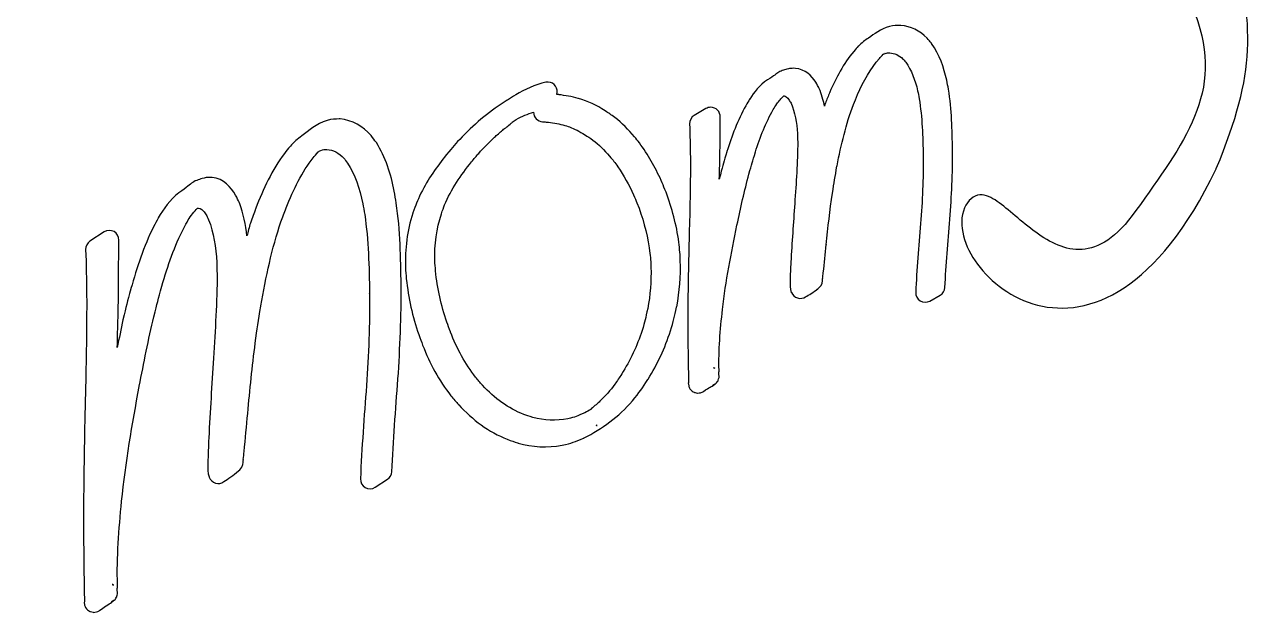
# Model space of a CAD drawing. Extents: x -33 to 667, y -16 to 739.
# Drawn here: x 13 to 667, y -16 to 296 of the extents above; entities that cross this region are included whole.
import ezdxf

# ---------------------------------------------------------------- set-up
doc = ezdxf.new("R2010")
doc.units = 0
doc.layers.add('Layer_1', color=7, linetype='CONTINUOUS')

msp = doc.modelspace()

# ---------------------------------------------------------------- linework, layer by layer
at = {"layer": 'Layer_1', "color": 7}
for points in [[(477.521235, 295.395874), (477.521518, 295.395534)], [(290.826921, 265.299392), (290.828013, 265.299591)], [(455.082633, 258.644523), (455.088302, 258.655861)], [(283.115387, 249.321572), (283.115772, 249.321487)], [(377.140309, 251.896025), (377.134639, 251.896025)], [(179.895368, 245.707569), (179.894809, 245.706208)], [(151.70404, 198.470551), (151.709709, 198.47622)], [(421.698728, 200.778406), (421.704397, 200.811572)], [(99.761374, 192.070885), (99.767044, 192.076554)], [(391.05445, 189.322356), (391.06012, 189.333694)], [(438.42909, 178.975843), (438.42342, 178.964504)], [(196.034267, 153.11622), (196.028597, 153.149386)], [(138.26704, 146.328746), (138.272709, 146.361912)], [(379.294668, 104.881096), (378.253814, 104.211184)], [(73.75102, 103.736438), (73.756689, 103.759115)], [(131.302358, 89.414646), (131.296689, 89.403307)], [(198.924143, 50.16651), (205.545699, 54.385257)], [(64.361123, 42.691578), (64.361123, 42.702917)], [(60.014914, -10.027389), (58.96853, -10.780328)]]:
    msp.add_lwpolyline(points, dxfattribs=at)
for points in [[(378.591279, 113.662658)], [(316.295518, 83.07394)], [(59.322711, -1.378573)]]:
    msp.add_lwpolyline(points, close=True, dxfattribs=at)
for points in [[(645.510582, 219.435353), (667.305467, 271.906899), (664.773664, 292.520509), (654.818685, 345.384596)], [(12.904666, 308.78718), (40.929279, 293.914086), (72.529275, 302.670221), (94.530042, 322.45534)], [(634.280087, 301.444405), (642.31498, 280.086732), (640.659303, 263.440418), (634.018064, 247.043159)], [(472.112447, 294.808677), (467.120778, 293.476167), (464.013808, 290.697647), (460.840309, 288.674334)], [(477.521518, 295.395534), (475.818945, 295.36662), (474.340847, 295.404038), (472.112447, 294.808677)], [(477.975232, 295.384535), (477.824146, 295.395125), (477.67266, 295.398908), (477.521235, 295.395874)], [(491.949156, 288.630113), (488.217175, 292.487159), (483.304082, 294.990293), (477.975232, 295.384535)], [(460.840309, 288.674334), (459.972624, 288.121124), (459.089036, 287.500507), (458.221578, 286.791959)], [(494.108362, 286.094409), (493.610372, 286.683335), (492.955342, 287.590167), (491.949156, 288.630113)], [(453.045033, 281.604331), (447.552255, 275.048617), (443.632649, 267.437027), (440.32235, 259.884964)], [(455.475515, 284.272894), (454.806935, 283.54218), (453.958101, 282.694054), (453.045033, 281.604331)], [(455.807707, 284.599531), (455.692008, 284.495823), (455.581159, 284.386828), (455.475515, 284.272894)], [(458.221578, 286.791959), (457.172702, 285.935159), (456.412195, 285.149197), (455.807707, 284.599531)], [(494.362913, 285.762246), (494.282692, 285.876438), (494.197768, 285.987255), (494.108362, 286.094409)], [(502.423937, 266.25189), (500.940454, 273.0204), (498.57565, 279.853058), (494.362913, 285.762246)], [(455.088302, 258.655861), (458.312343, 265.803931), (461.985647, 272.554157), (466.637272, 277.867219)], [(466.637272, 277.867219), (467.165792, 278.470913), (467.895373, 279.179093), (468.71898, 280.031953)], [(468.71898, 280.031953), (468.756397, 280.057465), (468.806003, 280.097717), (468.846255, 280.126063)], [(468.846255, 280.126063), (468.968428, 280.177654), (469.1232, 280.239732), (469.217197, 280.281118)], [(469.217197, 280.281118), (469.567247, 280.43589), (469.887364, 280.540772), (469.599194, 280.452898)], [(469.599194, 280.452898), (470.924419, 280.858025), (470.830876, 280.723039), (472.184702, 280.779534)], [(472.184702, 280.779534), (474.686164, 280.653676), (477.081978, 279.618321), (479.171679, 277.540753)], [(479.171679, 277.540753), (479.476545, 277.237616), (480.001124, 276.600359), (480.616668, 275.885348)], [(480.616668, 275.885348), (483.668249, 271.735002), (485.681414, 266.38458), (486.978009, 260.60485)], [(413.260356, 270.498302), (411.821461, 269.604), (410.942835, 268.815175), (407.214595, 266.395833)], [(415.751754, 271.622211), (414.951704, 271.374746), (413.979817, 270.945468), (413.260356, 270.498302)], [(418.392624, 272.330872), (417.250687, 272.033235), (416.551805, 271.869704), (415.751754, 271.622211)], [(419.450088, 272.491313), (419.092912, 272.475437), (418.738435, 272.421655), (418.392624, 272.330872)], [(422.079874, 272.563313), (420.54755, 272.694274), (419.663707, 272.500384), (419.450088, 272.491313)], [(432.92571, 265.177729), (430.762819, 268.533241), (427.2912, 272.116772), (422.079874, 272.563313)], [(289.560161, 265.18337), (283.767307, 263.903301), (278.446768, 261.413972), (273.576526, 258.50092)], [(290.828013, 265.299591), (290.402184, 265.314521), (289.976178, 265.27547), (289.560161, 265.18337)], [(294.775283, 263.150628), (293.868364, 264.445769), (292.406951, 265.241095), (290.826921, 265.299392)], [(295.444276, 258.705496), (295.929817, 260.210203), (295.682201, 261.855486), (294.775283, 263.150628)], [(407.214595, 266.395833), (403.055348, 263.696712), (400.179515, 259.921956), (397.84697, 256.286324)], [(434.486976, 262.348611), (434.147329, 262.96971), (433.706032, 263.967194), (432.92571, 265.177729)], [(434.686252, 261.93892), (434.626027, 262.078413), (434.559534, 262.215116), (434.486976, 262.348611)], [(437.520898, 252.57685), (436.873521, 255.738331), (436.009294, 258.889975), (434.686252, 261.93892)], [(503.304236, 261.595786), (503.040614, 263.004945), (502.793093, 264.567458), (502.423937, 266.25189)], [(269.119619, 255.654142), (260.44793, 250.29428), (252.472207, 243.78446), (245.229979, 236.293313)], [(269.158368, 255.682488), (269.146179, 255.673984), (269.131723, 255.662646), (269.119619, 255.654142)], [(269.186148, 255.699496), (269.177077, 255.693827), (269.167439, 255.688157), (269.158368, 255.682488)], [(273.576526, 258.50092), (271.963417, 257.536063), (270.528372, 256.559868), (269.186148, 255.699496)], [(296.374408, 258.617055), (295.76649, 258.681118), (295.629009, 258.687354), (295.444276, 258.705496)], [(296.474187, 258.600047), (296.440985, 258.60605), (296.407724, 258.611719), (296.374408, 258.617055)], [(306.788556, 256.618006), (303.334285, 257.560243), (299.878682, 258.171874), (296.474187, 258.600047)], [(306.954666, 256.573786), (306.899551, 256.589468), (306.844173, 256.60421), (306.788556, 256.618006)], [(321.083589, 250.024195), (316.585517, 252.99), (311.794937, 255.071849), (306.954666, 256.573786)], [(397.758529, 256.147994), (397.157471, 255.139058), (396.441099, 254.020819), (395.721128, 252.726491)], [(397.84697, 256.286324), (397.816742, 256.240697), (397.787257, 256.19458), (397.758529, 256.147994)], [(412.236907, 253.744753), (413.227701, 255.282888), (414.553748, 256.622882), (415.946324, 257.946917)], [(415.946324, 257.946917), (415.940655, 257.949071), (416.126608, 257.969594), (416.10138, 257.969594)], [(416.10138, 257.969594), (416.103269, 257.969593), (416.105159, 257.969593), (416.107049, 257.969594)], [(416.107049, 257.969594), (416.680951, 257.95542), (417.663723, 257.419049), (418.803279, 255.721805)], [(418.803279, 255.721805), (418.978743, 255.46045), (419.338091, 254.779739), (419.75555, 254.022123)], [(440.261405, 259.740964), (439.543701, 257.958227), (438.729109, 256.079877), (437.963811, 254.021839)], [(440.32235, 259.884964), (440.301292, 259.837281), (440.280975, 259.789276), (440.261405, 259.740964)], [(452.873594, 253.329562), (453.511077, 254.99571), (454.294432, 256.752057), (455.082633, 258.644523)], [(486.978009, 260.60485), (487.254104, 259.374274), (487.483002, 257.960183), (487.775254, 256.424854)], [(487.775254, 256.424854), (489.436838, 246.626135), (489.69102, 236.382576), (489.912321, 225.952413)], [(503.321244, 261.484951), (503.315985, 261.521958), (503.310316, 261.558905), (503.304236, 261.595786)], [(505.48045, 229.323912), (505.301584, 239.837613), (505.10795, 250.647194), (503.321244, 261.484951)], [(273.880644, 245.41285), (276.960268, 247.275439), (280.049006, 248.345433), (283.115387, 249.321572)], [(283.115772, 249.321487), (283.06605, 246.605127), (285.175367, 244.336755), (287.888173, 244.189219)], [(321.094928, 250.012857), (321.091154, 250.016642), (321.087375, 250.020422), (321.083589, 250.024195)], [(326.14414, 246.497216), (324.180751, 248.016331), (322.91922, 248.800819), (321.094928, 250.012857)], [(374.610047, 251.215058), (374.610047, 251.215058), (368.392649, 247.621918), (368.392649, 247.621918)], [(377.134639, 251.896025), (376.247901, 251.894743), (375.37715, 251.659872), (374.610047, 251.215058)], [(380.753388, 250.37099), (379.803826, 251.34557), (378.500997, 251.895478), (377.140309, 251.896025)], [(382.183965, 246.71948), (382.218797, 248.079723), (381.702949, 249.39641), (380.753388, 250.37099)], [(395.721128, 252.726491), (391.398066, 244.954857), (388.330526, 236.625137), (385.711285, 228.349644)], [(400.826353, 228.194192), (403.419685, 236.170261), (406.387559, 243.864113), (410.326866, 250.666526)], [(410.326866, 250.666526), (410.860743, 251.588494), (411.524646, 252.601795), (412.236907, 253.744753)], [(419.75555, 254.022123), (421.861691, 249.306321), (422.806479, 243.74588), (423.138302, 237.938825)], [(437.963811, 254.021839), (437.787496, 253.547546), (437.691685, 253.052702), (437.520898, 252.57685)], [(444.159269, 220.775443), (446.387811, 232.017959), (448.951039, 243.077471), (452.873594, 253.329562)], [(173.450418, 244.920019), (167.547436, 243.156472), (163.911081, 239.503209), (159.980315, 236.698441)], [(179.894809, 245.706208), (177.800675, 245.666523), (176.109976, 245.714712), (173.450418, 244.920019)], [(180.404717, 245.690561), (180.235328, 245.704803), (180.065329, 245.71048), (179.895368, 245.707569)], [(196.831267, 236.843348), (192.515579, 241.835159), (186.752999, 245.164904), (180.404717, 245.690561)], [(266.6833, 239.843225), (267.997927, 240.885694), (269.577153, 241.993559), (271.250844, 243.519392)], [(271.250844, 243.519392), (271.350907, 243.610668), (271.522942, 243.806202), (271.693757, 244.001055)], [(271.693757, 244.001055), (272.423605, 244.480649), (273.207589, 245.005767), (273.880644, 245.41285)], [(287.888173, 244.189219), (289.201606, 244.11977), (288.599924, 244.157187), (289.787159, 244.067329)], [(289.787159, 244.067329), (292.808069, 243.762094), (295.785524, 243.270992), (298.689704, 242.550369)], [(298.689704, 242.550369), (300.060113, 242.148472), (301.063861, 241.866057), (302.172123, 241.448598)], [(336.641202, 236.288069), (333.496757, 240.011518), (330.025847, 243.49388), (326.14414, 246.497216)], [(368.392649, 247.621918), (366.764915, 246.682093), (365.79423, 244.915652), (365.873584, 243.037757)], [(365.873584, 243.037757), (366.126151, 237.123666), (366.269584, 231.209291), (366.316498, 225.282472)], [(382.039965, 228.515726), (382.107713, 234.683518), (382.034296, 240.753005), (382.183965, 246.71948)], [(634.018064, 247.043159), (627.376932, 230.645932), (615.396736, 214.78166), (602.856584, 197.073832)], [(159.980315, 236.698441), (158.938515, 235.955083), (157.904306, 235.134765), (156.907604, 234.223682)], [(199.383557, 233.477206), (198.736126, 234.334091), (197.966449, 235.53034), (196.831267, 236.843348)], [(245.229979, 236.293313), (241.300678, 232.228942), (240.356551, 230.971323), (236.80355, 226.75405)], [(253.966147, 227.457609), (256.576589, 230.391609), (259.443147, 233.335843), (262.270774, 235.961546)], [(262.270774, 235.961546), (263.601746, 237.197395), (265.092265, 238.442117), (266.650078, 239.814879)], [(266.650078, 239.814879), (266.6617, 239.826217), (266.671621, 239.831887), (266.6833, 239.843225)], [(302.172123, 241.448598), (304.832183, 240.445984), (307.495077, 239.051906), (310.139036, 237.434712)], [(310.139036, 237.434712), (310.140482, 237.433805), (310.141871, 237.435619), (310.144706, 237.434712)], [(310.144706, 237.434712), (311.994964, 236.245096), (312.868432, 235.727972), (314.507395, 234.494872)], [(336.740981, 236.171849), (336.708311, 236.211091), (336.675047, 236.249836), (336.641202, 236.288069)], [(339.226852, 233.043761), (338.341139, 234.221613), (337.482269, 235.23806), (336.740981, 236.171849)], [(423.138302, 237.938825), (423.214554, 236.6064), (423.226743, 235.133887), (423.276633, 233.553997)], [(153.713089, 230.95165), (152.878365, 229.930611), (151.854729, 228.790063), (150.7954, 227.375121)], [(154.023131, 231.294898), (153.914593, 231.18528), (153.811137, 231.070744), (153.713089, 230.95165)], [(156.907604, 234.223682), (155.701959, 233.121487), (154.792922, 232.07828), (154.023131, 231.294898)], [(169.559118, 228.72155), (169.973586, 228.925644), (170.366196, 229.07778), (170.101687, 228.987156)], [(170.101687, 228.992825), (171.773291, 229.564828), (171.670482, 229.383808), (173.390321, 229.468961)], [(173.390321, 229.468961), (176.574764, 229.299165), (179.696988, 227.81469), (182.464509, 224.735329)], [(199.616083, 233.145043), (199.543054, 233.258834), (199.465483, 233.369644), (199.383557, 233.477206)], [(209.122112, 207.384094), (207.355428, 216.405043), (204.550784, 225.398494), (199.616083, 233.145043)], [(314.507395, 234.494872), (317.691184, 232.09954), (320.672523, 229.206359), (323.443191, 225.996463)], [(350.797961, 213.073909), (347.626672, 220.084866), (343.862745, 226.878661), (339.226852, 233.043761)], [(423.276633, 233.553997), (423.341546, 222.788409), (422.419294, 211.875931), (421.698728, 200.778406)], [(504.079852, 192.478961), (504.969959, 204.658781), (505.596472, 216.933761), (505.48612, 229.285077)], [(505.48612, 229.285077), (505.48428, 229.298029), (505.48239, 229.310974), (505.48045, 229.323912)], [(150.7954, 227.375121), (144.267857, 218.656148), (139.581122, 208.48731), (135.592396, 198.303392)], [(151.709709, 198.47622), (155.665037, 208.291691), (160.205905, 217.663087), (166.015811, 225.089773)], [(166.015811, 225.089773), (166.730502, 226.00338), (167.651073, 227.001883), (168.673292, 228.190167)], [(168.673292, 228.190167), (168.775849, 228.269537), (168.908397, 228.383773), (169.027622, 228.478054)], [(169.027622, 228.478054), (169.216807, 228.56451), (169.420167, 228.653235), (169.559118, 228.72155)], [(170.101687, 228.987156), (170.101688, 228.989046), (170.101688, 228.990935), (170.101687, 228.992825)], [(182.464509, 224.735329), (182.923506, 224.224639), (183.571778, 223.313698), (184.357962, 222.293764)], [(236.72605, 226.65994), (231.789081, 220.502523), (227.062006, 213.843373), (223.311311, 206.313591)], [(235.873137, 200.057868), (239.3143, 208.374973), (244.428591, 215.84469), (250.118337, 222.923282)], [(236.80355, 226.75405), (236.777339, 226.722993), (236.751504, 226.691621), (236.72605, 226.65994)], [(250.118337, 222.923282), (251.472909, 224.52188), (252.730035, 226.068265), (253.966147, 227.457609)], [(323.443191, 225.996463), (325.486828, 223.45835), (326.046586, 222.855222), (327.866769, 220.21645)], [(366.316498, 225.282472), (366.384813, 212.581247), (366.09738, 199.837701), (365.762835, 187.059033)], [(381.685635, 213.73903), (381.797887, 218.667543), (381.985625, 223.577235), (382.039965, 228.515726)], [(385.682939, 228.255534), (384.09755, 222.88697), (383.687235, 221.652794), (382.228214, 216.097569)], [(385.711285, 228.349644), (385.701531, 228.318367), (385.692082, 228.286995), (385.682939, 228.255534)], [(397.40485, 216.418252), (398.885414, 221.921291), (399.202101, 222.829257), (400.826353, 228.194192)], [(489.912321, 225.952413), (490.066526, 214.065638), (489.448913, 202.115254), (488.56697, 190.131789)], [(184.357962, 222.293764), (188.261827, 216.356939), (190.798509, 208.769244), (192.413449, 200.712813)], [(327.866769, 220.21645), (331.018299, 215.647569), (333.760564, 210.656041), (336.13818, 205.406532)], [(382.228214, 216.097569), (382.022135, 215.312712), (381.885732, 214.524624), (381.685635, 213.73903)], [(391.06012, 189.350702), (393.016564, 198.487587), (395.019269, 207.55114), (397.40485, 216.418252)], [(441.728646, 206.242413), (442.59755, 212.065257), (443.126523, 214.871443), (444.1536, 220.731222)], [(444.1536, 220.731222), (444.156435, 220.74823), (444.156009, 220.756734), (444.159269, 220.775443)], [(550.616987, 146.908784), (577.768958, 139.94966), (614.263844, 154.08965), (645.416179, 219.233329)], [(645.416179, 219.233329), (645.44927, 219.299549), (645.480751, 219.366919), (645.510582, 219.435353)], [(102.135813, 211.967376), (100.502847, 210.830655), (99.35888, 209.710091), (94.805595, 206.403279)], [(104.964922, 213.40131), (104.027922, 213.076715), (102.952295, 212.535751), (102.135813, 211.967376)], [(108.153899, 214.353581), (106.761529, 213.947461), (105.90192, 213.725906), (104.964922, 213.40131)], [(109.322082, 214.552857), (108.926213, 214.532533), (108.534117, 214.465647), (108.153899, 214.353581)], [(112.461231, 214.646967), (110.700264, 214.815628), (109.643454, 214.568164), (109.322082, 214.552857)], [(124.901561, 205.218425), (122.431946, 209.506365), (118.570572, 214.061102), (112.461231, 214.646967)], [(350.84785, 212.957688), (350.831707, 212.996635), (350.815075, 213.035378), (350.797961, 213.073909)], [(352.796669, 208.32925), (352.140619, 209.98715), (351.457498, 211.515534), (350.84785, 212.957688)], [(94.805595, 206.403279), (89.950008, 202.876866), (86.603848, 197.961364), (83.832418, 193.126961)], [(126.728578, 201.497953), (126.274595, 202.427008), (125.759375, 203.729159), (124.901561, 205.218425)], [(210.168493, 201.116863), (209.842449, 203.06812), (209.555025, 205.173326), (209.122112, 207.384094)], [(223.311311, 206.313591), (221.037676, 201.749131), (220.661915, 200.360353), (218.99844, 195.794419)], [(336.13818, 205.406532), (336.139909, 205.403698), (336.141014, 205.398028), (336.143849, 205.395194)], [(336.143849, 205.395194), (336.795987, 203.87126), (337.429049, 202.461619), (337.959808, 201.13217)], [(359.938672, 182.108778), (358.541022, 191.15263), (356.104502, 199.970107), (352.796669, 208.32925)], [(438.42342, 178.964504), (439.399049, 188.142406), (440.387773, 197.256529), (441.728646, 206.242413)], [(519.963595, 205.369449), (516.725672, 205.175183), (513.65038, 202.526957), (511.902151, 198.519579)], [(529.172172, 201.935043), (526.135338, 203.997723), (523.201544, 205.563845), (519.963595, 205.369449)], [(99.767044, 192.076554), (101.117656, 194.421572), (102.855093, 196.418098), (104.705529, 198.354841)], [(104.705529, 198.354841), (104.811233, 198.374683), (105.302494, 198.430809), (105.248098, 198.432227)], [(105.248098, 198.432227), (105.249987, 198.432226), (105.251877, 198.432226), (105.253767, 198.432227)], [(105.253767, 198.432227), (106.169973, 198.406715), (107.727021, 197.384967), (109.284279, 194.789282)], [(126.900215, 201.110428), (126.848454, 201.241949), (126.791191, 201.371238), (126.728578, 201.497953)], [(130.903047, 183.620863), (130.173412, 189.556441), (129.086901, 195.470759), (126.900215, 201.110428)], [(135.542563, 198.176117), (134.656169, 195.711987), (133.673593, 193.164633), (132.768819, 190.441729)], [(135.592396, 198.303392), (135.575211, 198.261194), (135.558598, 198.218765), (135.542563, 198.176117)], [(148.980124, 191.123745), (149.788344, 193.487839), (150.751463, 195.907918), (151.70404, 198.470551)], [(192.413449, 200.712813), (192.770861, 198.929679), (193.057277, 196.973802), (193.410006, 194.905106)], [(210.185218, 201.022753), (210.17994, 201.054175), (210.174365, 201.085546), (210.168493, 201.116863)], [(212.781796, 157.617241), (212.564605, 171.9144), (212.324233, 186.502167), (210.185218, 201.022753)], [(234.162383, 195.407291), (234.794047, 197.126532), (235.316239, 198.711893), (235.873137, 200.057868)], [(337.959808, 201.13217), (340.987861, 193.547452), (343.198091, 185.519027), (344.47062, 177.320041)], [(421.704397, 200.811572), (420.967928, 190.445102), (420.298583, 180.080249), (419.633773, 169.730107)], [(511.902151, 198.519579), (509.944115, 194.031191), (509.983432, 188.746408), (511.304997, 183.632942)], [(549.642703, 185.520588), (542.014387, 191.041011), (535.245865, 197.809619), (529.172172, 201.935043)], [(602.856584, 197.073832), (592.368012, 182.262961), (582.897359, 177.05915), (574.219881, 176.448456)], [(83.754918, 192.98863), (83.004939, 191.579754), (82.152437, 190.081587), (81.313359, 188.393414)], [(83.832418, 193.126961), (83.805862, 193.081259), (83.780026, 193.035143), (83.754918, 192.98863)], [(97.391789, 187.807861), (98.076059, 189.13028), (98.900113, 190.523424), (99.761374, 192.070885)], [(109.284279, 194.789282), (109.604426, 194.255631), (110.04715, 193.284765), (110.590875, 192.187162)], [(110.590875, 192.187162), (113.289919, 185.428545), (114.458751, 177.574677), (114.870526, 169.509997)], [(132.768819, 190.441729), (132.026573, 188.208028), (131.568299, 185.881606), (130.903047, 183.620863)], [(138.283764, 146.428243), (141.002578, 161.784283), (144.142041, 176.972287), (148.980124, 191.123745)], [(193.410006, 194.905106), (195.463057, 181.355244), (195.765267, 167.305096), (196.034267, 153.11622)], [(218.931996, 195.617254), (215.955729, 186.392013), (214.720413, 176.646728), (215.084186, 166.921994)], [(218.99844, 195.794419), (218.975187, 195.735784), (218.953035, 195.676719), (218.931996, 195.617254)], [(230.668903, 170.449115), (230.401823, 178.982164), (231.563724, 187.460986), (234.162383, 195.407291)], [(488.56697, 190.131789), (487.486488, 178.032416), (486.516501, 165.891061), (485.920573, 153.674476)], [(501.438841, 156.276454), (502.051493, 168.308617), (503.013969, 180.339704), (504.074183, 192.401575)], [(504.074183, 192.401575), (504.076271, 192.427355), (504.078161, 192.453151), (504.079852, 192.478961)], [(55.142756, 185.724822), (55.142756, 185.724822), (47.585546, 180.836164), (47.585546, 180.836164)], [(60.34124, 185.891626), (58.710949, 186.801851), (56.711341, 186.737689), (55.142756, 185.724822)], [(62.92696, 181.378743), (62.966134, 183.245511), (61.971531, 184.981402), (60.34124, 185.891626)], [(81.313359, 188.393414), (76.149797, 178.004778), (72.457662, 166.816148), (69.293795, 155.628879)], [(85.709948, 156.920173), (88.877001, 167.810712), (92.521871, 178.396441), (97.391789, 187.807861)], [(365.762835, 187.059033), (365.350734, 172.744724), (365.111405, 158.440932), (364.943452, 144.146268)], [(383.353285, 144.604715), (385.080945, 159.575386), (387.954935, 174.43491), (391.05445, 189.322356)], [(391.06012, 189.333694), (391.061254, 189.339364), (391.059014, 189.345033), (391.06012, 189.350702)], [(511.304997, 183.632942), (512.626588, 178.519443), (515.213638, 173.397475), (518.779773, 168.569525)], [(574.219881, 176.448456), (565.542402, 175.837762), (557.271018, 180.000165), (549.642703, 185.520588)], [(47.585546, 180.836164), (46.090341, 179.869372), (45.215144, 178.186299), (45.282396, 176.40703)], [(62.755322, 156.581121), (62.837385, 164.93692), (62.744267, 173.207877), (62.92696, 181.378743)], [(344.47062, 177.320041), (345.013682, 172.68018), (345.240992, 171.577134), (345.389669, 166.972479)], [(359.96135, 181.920557), (359.95497, 181.983434), (359.947409, 182.046185), (359.938672, 182.108778)], [(360.968981, 170.476781), (360.806556, 175.435058), (360.503674, 177.245376), (359.96135, 181.920557)], [(436.89549, 164.071814), (437.465395, 169.087323), (437.921235, 174.065811), (438.42909, 178.975843)], [(45.282396, 176.40703), (45.59038, 168.33549), (45.76206, 160.262759), (45.819428, 152.174126)], [(231.034306, 165.040044), (230.901985, 167.004992), (230.720085, 168.81497), (230.668903, 170.449115)], [(359.042301, 146.050129), (360.555378, 154.049499), (361.238301, 162.260306), (360.968981, 170.476781)], [(114.870526, 169.509997), (114.968548, 167.59029), (114.986605, 165.550507), (115.047692, 163.425458)], [(215.084186, 166.921994), (215.164661, 164.770611), (215.380984, 162.802488), (215.510491, 161.009093)], [(237.030248, 137.845162), (234.040816, 146.605294), (231.965855, 155.755361), (231.034306, 165.040044)], [(345.389669, 166.972479), (345.627496, 159.616091), (345.02023, 152.217694), (343.651238, 145.003975)], [(419.628104, 169.624942), (419.489206, 166.381654), (419.323975, 163.059506), (419.290384, 159.659405)], [(419.633773, 169.730107), (419.631518, 169.695073), (419.629628, 169.660016), (419.628104, 169.624942)], [(436.502409, 160.943726), (436.648394, 161.995096), (436.777654, 163.035184), (436.89549, 164.071814)], [(518.779773, 168.569525), (525.912043, 158.913657), (537.041001, 150.388346), (550.616987, 146.908784)], [(115.047692, 163.425458), (115.12743, 148.641279), (113.995012, 133.744677), (113.121017, 118.680151)], [(211.08225, 107.711915), (212.161689, 124.24235), (212.92071, 140.870863), (212.787465, 157.578406)], [(212.787465, 157.578406), (212.785625, 157.591358), (212.783736, 157.604303), (212.781796, 157.617241)], [(215.510491, 161.009093), (215.513323, 160.955557), (215.517009, 160.90207), (215.521546, 160.848652)], [(215.521546, 160.848652), (216.591131, 150.68109), (218.863202, 140.725644), (222.115419, 131.217761)], [(419.290384, 159.659405), (419.284715, 158.982917), (419.09366, 157.501389), (419.48966, 155.224743)], [(434.592992, 156.021874), (436.46743, 157.719203), (436.509213, 159.693874), (436.530756, 160.473146)], [(436.530756, 160.473146), (436.553433, 161.252391), (436.583764, 161.525254), (436.502409, 160.943726)], [(45.819428, 152.174126), (45.902625, 134.851805), (45.556373, 117.490932), (45.149522, 100.104123)], [(62.068805, 124.320416), (62.331265, 135.069364), (62.649403, 145.807824), (62.755322, 156.581121)], [(69.271685, 155.545824), (67.342425, 148.234337), (66.860555, 146.606995), (65.091691, 139.069446)], [(69.293795, 155.628879), (69.286189, 155.601257), (69.278819, 155.573571), (69.271685, 155.545824)], [(81.496602, 140.703619), (83.313567, 148.261691), (83.694212, 149.469931), (85.704279, 156.903165)], [(85.704279, 156.903165), (85.706376, 156.911669), (85.70768, 156.911669), (85.709948, 156.920173)], [(196.028597, 153.149386), (196.219312, 136.862617), (195.465098, 120.525676), (194.389818, 104.174249)], [(419.48966, 155.224743), (419.489659, 155.222854), (419.489659, 155.220964), (419.48966, 155.219074)], [(419.48966, 155.219074), (419.765187, 153.639666), (420.200334, 153.149131), (420.015628, 153.613531)], [(420.015628, 153.613531), (420.57695, 152.202811), (421.743497, 151.11972), (423.191928, 150.664464)], [(423.191928, 150.664464), (424.640359, 150.209208), (426.216779, 150.43016), (427.484239, 151.266076)], [(427.484239, 151.266076), (429.18446, 152.387178), (431.547052, 153.552501), (434.000608, 155.606627)], [(434.000608, 155.606627), (433.115688, 154.865906), (433.389572, 154.932151), (434.592992, 156.021874)], [(485.920573, 153.674476), (485.833089, 151.836606), (486.752635, 150.096737), (488.320435, 149.133709)], [(493.455628, 149.046038), (493.455628, 149.046038), (498.897638, 152.14629), (498.897638, 152.14629)], [(498.897638, 152.14629), (500.393897, 152.99927), (501.351926, 154.556334), (501.438841, 156.276454)], [(135.316128, 126.608031), (136.373664, 134.539512), (137.024926, 138.39925), (138.26704, 146.328746)], [(138.272709, 146.361912), (138.276961, 146.387424), (138.279512, 146.401313), (138.283764, 146.428243)], [(343.651238, 145.003975), (342.49646, 139.937698), (342.213307, 138.220554), (340.672649, 133.405172)], [(355.731435, 133.188917), (357.394294, 138.402992), (357.838285, 140.775987), (359.003466, 145.856239)], [(359.003466, 145.856239), (359.017676, 145.920609), (359.030623, 145.985252), (359.042301, 146.050129)], [(364.943452, 144.090992), (364.929279, 133.624261), (365.011483, 123.154554), (365.220397, 112.677364)], [(364.943452, 144.146268), (364.943351, 144.127843), (364.943351, 144.109417), (364.943452, 144.090992)], [(381.56502, 112.26651), (381.199068, 122.882003), (382.22915, 133.665647), (383.353285, 144.604715)], [(488.320435, 149.133709), (489.888235, 148.170682), (491.855869, 148.137089), (493.455628, 149.046038)], [(65.091691, 139.069446), (63.942863, 134.173928), (63.086287, 129.239348), (62.068805, 124.320416)], [(73.756689, 103.759115), (76.137015, 116.200375), (78.579799, 128.570287), (81.496602, 140.703619)], [(238.962455, 132.607701), (238.277429, 134.467143), (237.59337, 136.194973), (237.030248, 137.845162)], [(222.115419, 131.217761), (222.794864, 129.231326), (223.521928, 127.393087), (224.163893, 125.648107)], [(238.968125, 132.596362), (238.966625, 132.599197), (238.964156, 132.604866), (238.962455, 132.607701)], [(252.333037, 108.579402), (246.791271, 115.601698), (242.357922, 123.794674), (238.968125, 132.596362)], [(340.672649, 133.405172), (338.046406, 125.196803), (334.357512, 117.440759), (329.876646, 110.307231)], [(343.877967, 107.577439), (348.771643, 115.476038), (352.822011, 124.065865), (355.731435, 133.188917)], [(131.296689, 89.403307), (132.482829, 101.891055), (133.67838, 114.325087), (135.316128, 126.608031)], [(224.163893, 125.648107), (224.174752, 125.62222), (224.185826, 125.596424), (224.197115, 125.570721)], [(224.197115, 125.570721), (227.933986, 115.921729), (232.862692, 106.773279), (239.206343, 98.76892)], [(113.121017, 118.680151), (112.227182, 104.597858), (111.425919, 90.515169), (110.618558, 76.448353)], [(365.220397, 112.677364), (365.243074, 111.55337), (365.264617, 110.44114), (365.281342, 109.333361)], [(379.338718, 113.2308), (378.855326, 113.545191), (378.571578, 113.671502), (378.591279, 113.662658)], [(378.591279, 113.662658), (378.825704, 113.531698), (379.32395, 113.243726), (379.338718, 113.2308)], [(381.371131, 110.461096), (381.466942, 111.035565), (381.583729, 111.61406), (381.56502, 112.243833)], [(381.56502, 112.243833), (381.565037, 112.251392), (381.565037, 112.258951), (381.56502, 112.26651)], [(207.876529, 58.415754), (208.623192, 74.827729), (209.787131, 91.228139), (211.07658, 107.645584)], [(211.07658, 107.645584), (211.078616, 107.667682), (211.080506, 107.689793), (211.08225, 107.711915)], [(255.959391, 104.310822), (254.641904, 105.858312), (253.387392, 107.243348), (252.333037, 108.579402)], [(326.266894, 104.986743), (323.738561, 101.546674), (321.243109, 98.619392), (318.299981, 95.796283)], [(329.876646, 110.307231), (328.574041, 108.387326), (327.419206, 106.554557), (326.266894, 104.986743)], [(335.589832, 96.12258), (339.352285, 100.545817), (340.691032, 102.816142), (343.778187, 107.422384)], [(343.778187, 107.422384), (343.812389, 107.473457), (343.845654, 107.525151), (343.877967, 107.577439)], [(365.309688, 105.805587), (365.287011, 105.587036), (365.062791, 105.480539), (365.436964, 103.984101)], [(365.281342, 109.333361), (365.281332, 109.327691), (365.281332, 109.322022), (365.281342, 109.316353)], [(365.281342, 109.316353), (365.295515, 108.505162), (365.304019, 107.701909), (365.309688, 106.908009)], [(365.309688, 106.908009), (365.309662, 106.898561), (365.309662, 106.889112), (365.309688, 106.879663)], [(365.309688, 106.879663), (365.312523, 106.588602), (365.310142, 106.201843), (365.309688, 105.805587)], [(376.797742, 103.31983), (377.602668, 103.777483), (378.135439, 103.913036), (379.294668, 104.881096)], [(378.774198, 104.50457), (378.968088, 104.60605), (379.255153, 104.764224), (379.255861, 104.764791)], [(379.255861, 104.764791), (379.25674, 104.765357), (380.080205, 105.411997), (380.080772, 105.412564)], [(380.080772, 105.412564), (380.081367, 105.413131), (381.04937, 106.724126), (381.049654, 106.724693)], [(381.049654, 106.724693), (381.049937, 106.72526), (381.60326, 108.800277), (381.603288, 108.800844)], [(381.415351, 110.034794), (381.404013, 110.097156), (381.386721, 110.309754), (381.371131, 110.461096)], [(381.603288, 108.800844), (381.603317, 108.801213), (381.496989, 109.473307), (381.404013, 110.06314)], [(381.404013, 110.06314), (381.404239, 110.062403), (381.415351, 110.034794), (381.415351, 110.034794)], [(45.149522, 100.104123), (44.649102, 80.652557), (44.357176, 61.20978), (44.152968, 41.772444)], [(64.366792, 42.752806), (66.480018, 63.219033), (69.982948, 83.482243), (73.75102, 103.736438)], [(194.389818, 104.174249), (193.076838, 87.721852), (191.890335, 71.226028), (191.167622, 54.645449)], [(239.206343, 98.76892), (240.600631, 97.009625), (241.985004, 95.498844), (243.203635, 94.06851)], [(277.872531, 88.830992), (269.75499, 92.004236), (262.31273, 97.386293), (255.959391, 104.310822)], [(365.436964, 103.984101), (365.483735, 103.797014), (365.54468, 103.581411), (365.647294, 103.325272)], [(365.647294, 103.325272), (365.749909, 103.06902), (366.111298, 102.441061), (366.112346, 102.439446)], [(366.112346, 102.439446), (366.113395, 102.437858), (367.035647, 101.377559), (367.036923, 101.376454)], [(367.036923, 101.376454), (367.038198, 101.375348), (368.557909, 100.469055), (368.559439, 100.468488)], [(368.559439, 100.468488), (368.56097, 100.467921), (370.301641, 100.141852), (370.303427, 100.141824)], [(370.303427, 100.141824), (370.305184, 100.141824), (371.707597, 100.329477), (371.709666, 100.330044)], [(371.709666, 100.330044), (371.711735, 100.330611), (372.406847, 100.568154), (372.656381, 100.695458)], [(372.656381, 100.695458), (372.90583, 100.822734), (373.098614, 100.948025), (373.259849, 101.060844)], [(373.259849, 101.060844), (373.26174, 101.062732), (373.26363, 101.064622), (373.265518, 101.066513)], [(373.265518, 101.066513), (374.907005, 102.218003), (375.992844, 102.862176), (376.797742, 103.31983)], [(378.253814, 104.211184), (378.413688, 104.288287), (378.492208, 104.346113), (378.657978, 104.443625)], [(378.657978, 104.443625), (378.689726, 104.457798), (378.72771, 104.480192), (378.774198, 104.50457)], [(243.203635, 94.06851), (243.245161, 94.019706), (243.287613, 93.971698), (243.330968, 93.92451)], [(243.330968, 93.92451), (250.629744, 85.985943), (259.320725, 79.561474), (269.114063, 75.62109)], [(309.939605, 76.401836), (319.287784, 81.193153), (328.247107, 87.490148), (335.589832, 96.12258)], [(313.593506, 91.704359), (313.54475, 91.657304), (313.479553, 91.559509), (313.427395, 91.505083)], [(313.616183, 91.727036), (313.6086, 91.719501), (313.601041, 91.711942), (313.593506, 91.704359)], [(318.299981, 95.796283), (317.141773, 94.685272), (315.466583, 93.490186), (313.616183, 91.727036)], [(129.436586, 69.167962), (130.12562, 75.954501), (130.6833, 82.716293), (131.302358, 89.414646)], [(282.600629, 87.280809), (280.80144, 87.865285), (279.18741, 88.317014), (277.872531, 88.830992)], [(301.191931, 86.555537), (295.095628, 85.286211), (288.804246, 85.632803), (282.600629, 87.280809)], [(310.304863, 89.727902), (305.985685, 87.925039), (305.434913, 87.439068), (301.191931, 86.555537)], [(313.427395, 91.505083), (312.446438, 90.941244), (311.455559, 90.375477), (310.304863, 89.727902)], [(316.295518, 83.07394), (317.359106, 82.894507), (316.383109, 83.035672), (316.295518, 83.07394)], [(110.612889, 76.354243), (110.443802, 71.937581), (110.23791, 67.441039), (110.197658, 62.873065)], [(110.618558, 76.448353), (110.616375, 76.417001), (110.614485, 76.38563), (110.612889, 76.354243)], [(269.114063, 75.62109), (271.168594, 74.794507), (273.033867, 74.275569), (274.606189, 73.738715)], [(274.606189, 73.738715), (274.697654, 73.708393), (274.789969, 73.680697), (274.88302, 73.65566)], [(274.88302, 73.65566), (282.43984, 71.54898), (290.405381, 70.978876), (298.285469, 72.520668)], [(298.285469, 72.520668), (303.321557, 73.506076), (305.150584, 74.460331), (309.513302, 76.207946)], [(309.513302, 76.207946), (309.658327, 76.265946), (309.80058, 76.330645), (309.939605, 76.401836)], [(128.965992, 64.965827), (129.139812, 66.368324), (129.294439, 67.768243), (129.436586, 69.167962)], [(110.197658, 62.873065), (110.189721, 61.937263), (110.039995, 59.671077), (110.413573, 57.264661)], [(118.690517, 53.156636), (120.82195, 54.729581), (123.665771, 56.308706), (126.502401, 58.964343)], [(126.502401, 58.964343), (125.719007, 58.230964), (126.038398, 58.335591), (127.188918, 59.501367)], [(127.188918, 59.501367), (129.030574, 61.367584), (128.963194, 63.225383), (128.982716, 64.08)], [(128.982716, 64.08), (129.002275, 64.934617), (129.013727, 65.350006), (128.965992, 64.965827)], [(110.413573, 57.264661), (110.647403, 55.766665), (111.058308, 55.19194), (110.939533, 55.52623)], [(110.939533, 55.52623), (111.475151, 54.021381), (112.691483, 52.858885), (114.219021, 52.391893)], [(114.219021, 52.391893), (115.74656, 51.924901), (117.404996, 52.208537), (118.690517, 53.156636)], [(191.167622, 54.645449), (191.08425, 52.76408), (192.055196, 50.992764), (193.686044, 50.051044)], [(205.545699, 54.385257), (206.932905, 55.268767), (207.802654, 56.772747), (207.876529, 58.415754)], [(193.686044, 50.051044), (195.316892, 49.109324), (197.336376, 49.153841), (198.924143, 50.16651)], [(44.152968, 41.722554), (44.136527, 27.5004), (44.23146, 13.274107), (44.485152, -0.957685)], [(44.152968, 41.772444), (44.152886, 41.755814), (44.152886, 41.739184), (44.152968, 41.722554)], [(62.179775, -1.644066), (61.728327, 13.009833), (62.993021, 27.793757), (64.361123, 42.691578)], [(64.361123, 42.702917), (64.36266, 42.719924), (64.365092, 42.736082), (64.366792, 42.752806)], [(44.485152, -0.957685), (44.512081, -2.491342), (44.541646, -4.015729), (44.562651, -5.525235)], [(44.562651, -5.525235), (44.56265, -5.527124), (44.56265, -5.529014), (44.562651, -5.530904)], [(44.562651, -5.530904), (44.579942, -6.641575), (44.589864, -7.744989), (44.595873, -8.836157)], [(60.086738, -1.849153), (59.586605, -1.501313), (59.297482, -1.366413), (59.322711, -1.378573)], [(59.322711, -1.378573), (59.57369, -1.529943), (60.083048, -1.843625), (60.086738, -1.849153)], [(61.781159, -8.033613), (61.781505, -8.032847), (62.229589, -6.085587), (62.229609, -6.084794)], [(61.947249, -4.135975), (62.08833, -3.465978), (62.205032, -2.614989), (62.179775, -1.666743)], [(61.991555, -4.617666), (61.975681, -4.4748), (61.962557, -4.315493), (61.947249, -4.135975)], [(62.229609, -6.084794), (62.229623, -6.084198), (62.069791, -5.098195), (61.991555, -4.617666)], [(62.179775, -1.666743), (62.179792, -1.659184), (62.179792, -1.651625), (62.179775, -1.644066)], [(44.595873, -10.741748), (44.554204, -10.920614), (44.420805, -11.01189), (44.673372, -12.208904)], [(44.595873, -8.858835), (44.600975, -9.410315), (44.592755, -10.026312), (44.595873, -10.719071)], [(44.595873, -10.719071), (44.59591, -10.727575), (44.595833, -10.733244), (44.595873, -10.741748)], [(44.595873, -8.836157), (44.595856, -8.843717), (44.595856, -8.851276), (44.595873, -8.858835)], [(44.673372, -12.208904), (44.744153, -12.544299), (44.846966, -12.997757), (45.210404, -13.648365)], [(52.773282, -15.154101), (56.823143, -11.974649), (57.62268, -12.259502), (60.014914, -10.027389)], [(58.96853, -10.780328), (59.168429, -10.672328), (59.273053, -10.59154), (59.455735, -10.470302)], [(59.455735, -10.470302), (59.455474, -10.470444), (59.488163, -10.453294), (59.494484, -10.447625)], [(59.494484, -10.447625), (59.496313, -10.446661), (59.498169, -10.441956), (59.500154, -10.441956)], [(59.500154, -10.441956), (59.67474, -10.350397), (60.102573, -10.082835), (60.103624, -10.082098)], [(60.103624, -10.082098), (60.104687, -10.081332), (60.911249, -9.368674), (60.91194, -9.367909)], [(60.91194, -9.367909), (60.912635, -9.367143), (61.780813, -8.034378), (61.781159, -8.033613)], [(45.210404, -13.648365), (45.392134, -13.973698), (46.028259, -14.737493), (46.029793, -14.739052)], [(46.029793, -14.739052), (46.031326, -14.740611), (47.556009, -15.795666), (47.557845, -15.796517)], [(47.557845, -15.796517), (47.559679, -15.797339), (49.498974, -16.239373), (49.501128, -16.23943)], [(49.501128, -16.23943), (49.503283, -16.239487), (50.672614, -16.155524), (51.106689, -16.02343)], [(51.106689, -16.02343), (51.974841, -15.758957), (52.442011, -15.41435), (52.767612, -15.15977)], [(52.767612, -15.15977), (52.769504, -15.157882), (52.771393, -15.155992), (52.773282, -15.154101)]]:
    msp.add_open_spline(points, degree=3, dxfattribs=at)

doc.saveas('drawing.dxf')
